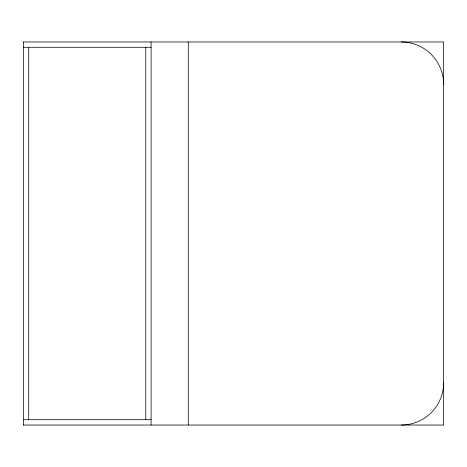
<?xml version="1.0" encoding="UTF-8"?>
<svg xmlns="http://www.w3.org/2000/svg" width="467" height="467" viewBox="0 0 467 467"><rect width="100%" height="100%" fill="white"/><g stroke="black" fill="none" stroke-linecap="round" stroke-linejoin="round"><path stroke-width="0.7" d="M23.35 41.972L443.65 41.972L443.65 425.028L23.35 425.028M23.403 47.29L151.086 47.29M23.403 419.71L151.086 419.71M188.277 41.972L188.277 425.028M151.086 41.972L151.086 425.028M145.768 47.29L145.768 419.71M28.691 47.29L28.721 419.71M23.403 41.972L23.403 425.028M443.65 382.701A42.328 42.328 0 0 1 401.322 425.028M401.241 41.972A42.409 42.409 0 0 1 443.65 84.381"/></g></svg>
